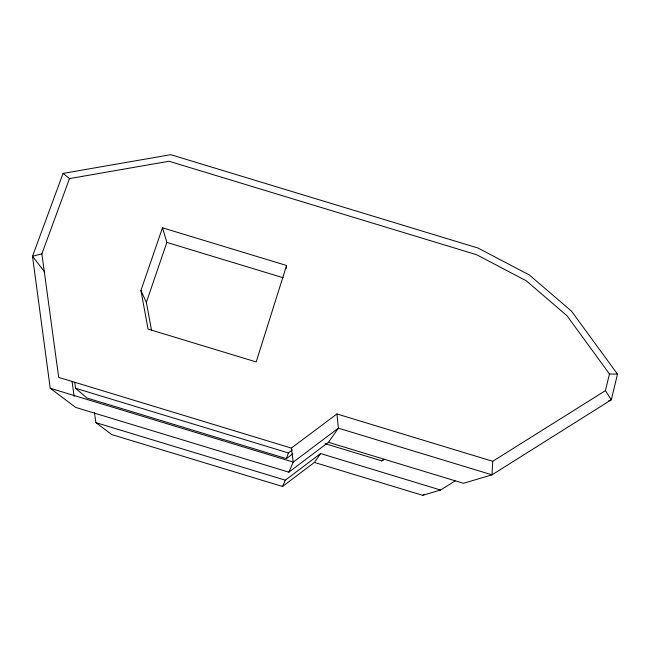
<?xml version="1.0" encoding="UTF-8"?>
<svg xmlns="http://www.w3.org/2000/svg" width="650" height="650" viewBox="0 0 650 650"><rect width="100%" height="100%" fill="white"/><g stroke="black" fill="none" stroke-linecap="round" stroke-linejoin="round"><path stroke-width="0.97" d="M63.066 173.404L69.477 178.604L169.008 161.249L476.499 254.678L526.346 280.841L566.995 315.746L609.456 373.986L605.41 390.65L492.708 461.297L492.009 474.849L463.369 483.299L328.469 442.309L288.819 472.176L75.66 407.412L50.212 388.253L32.5 256.311L63.066 173.404L170.771 154.684L477.945 248.016L529.311 274.958L571.521 311.171L617.5 374.14L611.309 399.799L492.009 474.849L338.366 428.171L293.248 462.093L288.819 472.176M286.26 268.474L286.577 265.501L162.484 227.801L140.92 290.517L148.054 329.087L256.173 361.936L286.577 265.501M151.531 330.249L146.364 302.372L166.855 242.409L162.484 227.801M74.742 382.273L75.571 388.269L86.921 398.003L286.431 458.624L288.381 452.928L292.435 449.889M492.708 461.297L336.928 413.961L291.363 448.086L58.679 377.39L41.876 253.817L69.477 178.604M94.453 412.628L95.867 422.63L111.751 434.59L282.531 486.476L285.301 480.179L320.588 453.562L440.578 490.019L455.171 480.886M282.531 486.476L314.389 462.426L320.588 453.562M328.469 442.309L338.366 428.171L336.928 413.961M286.431 458.624L292.89 453.773M325.138 443.674L381.761 460.882L384.199 459.249M314.389 462.426L422.63 495.316L424.344 494.244M381.761 460.882L384.312 459.314M608.546 400.928L611.309 399.799L605.41 390.65M422.63 495.316L440.578 490.019M41.876 253.817L32.5 256.311L44.801 272.058M609.456 373.986L617.5 374.14M166.855 242.409L283.278 277.786M75.571 388.269L288.381 452.928M50.212 388.253L293.248 462.093L291.363 448.086M95.867 422.63L285.301 480.179M140.92 290.517L146.364 302.372M72.044 381.314L74.132 396.37"/></g></svg>
